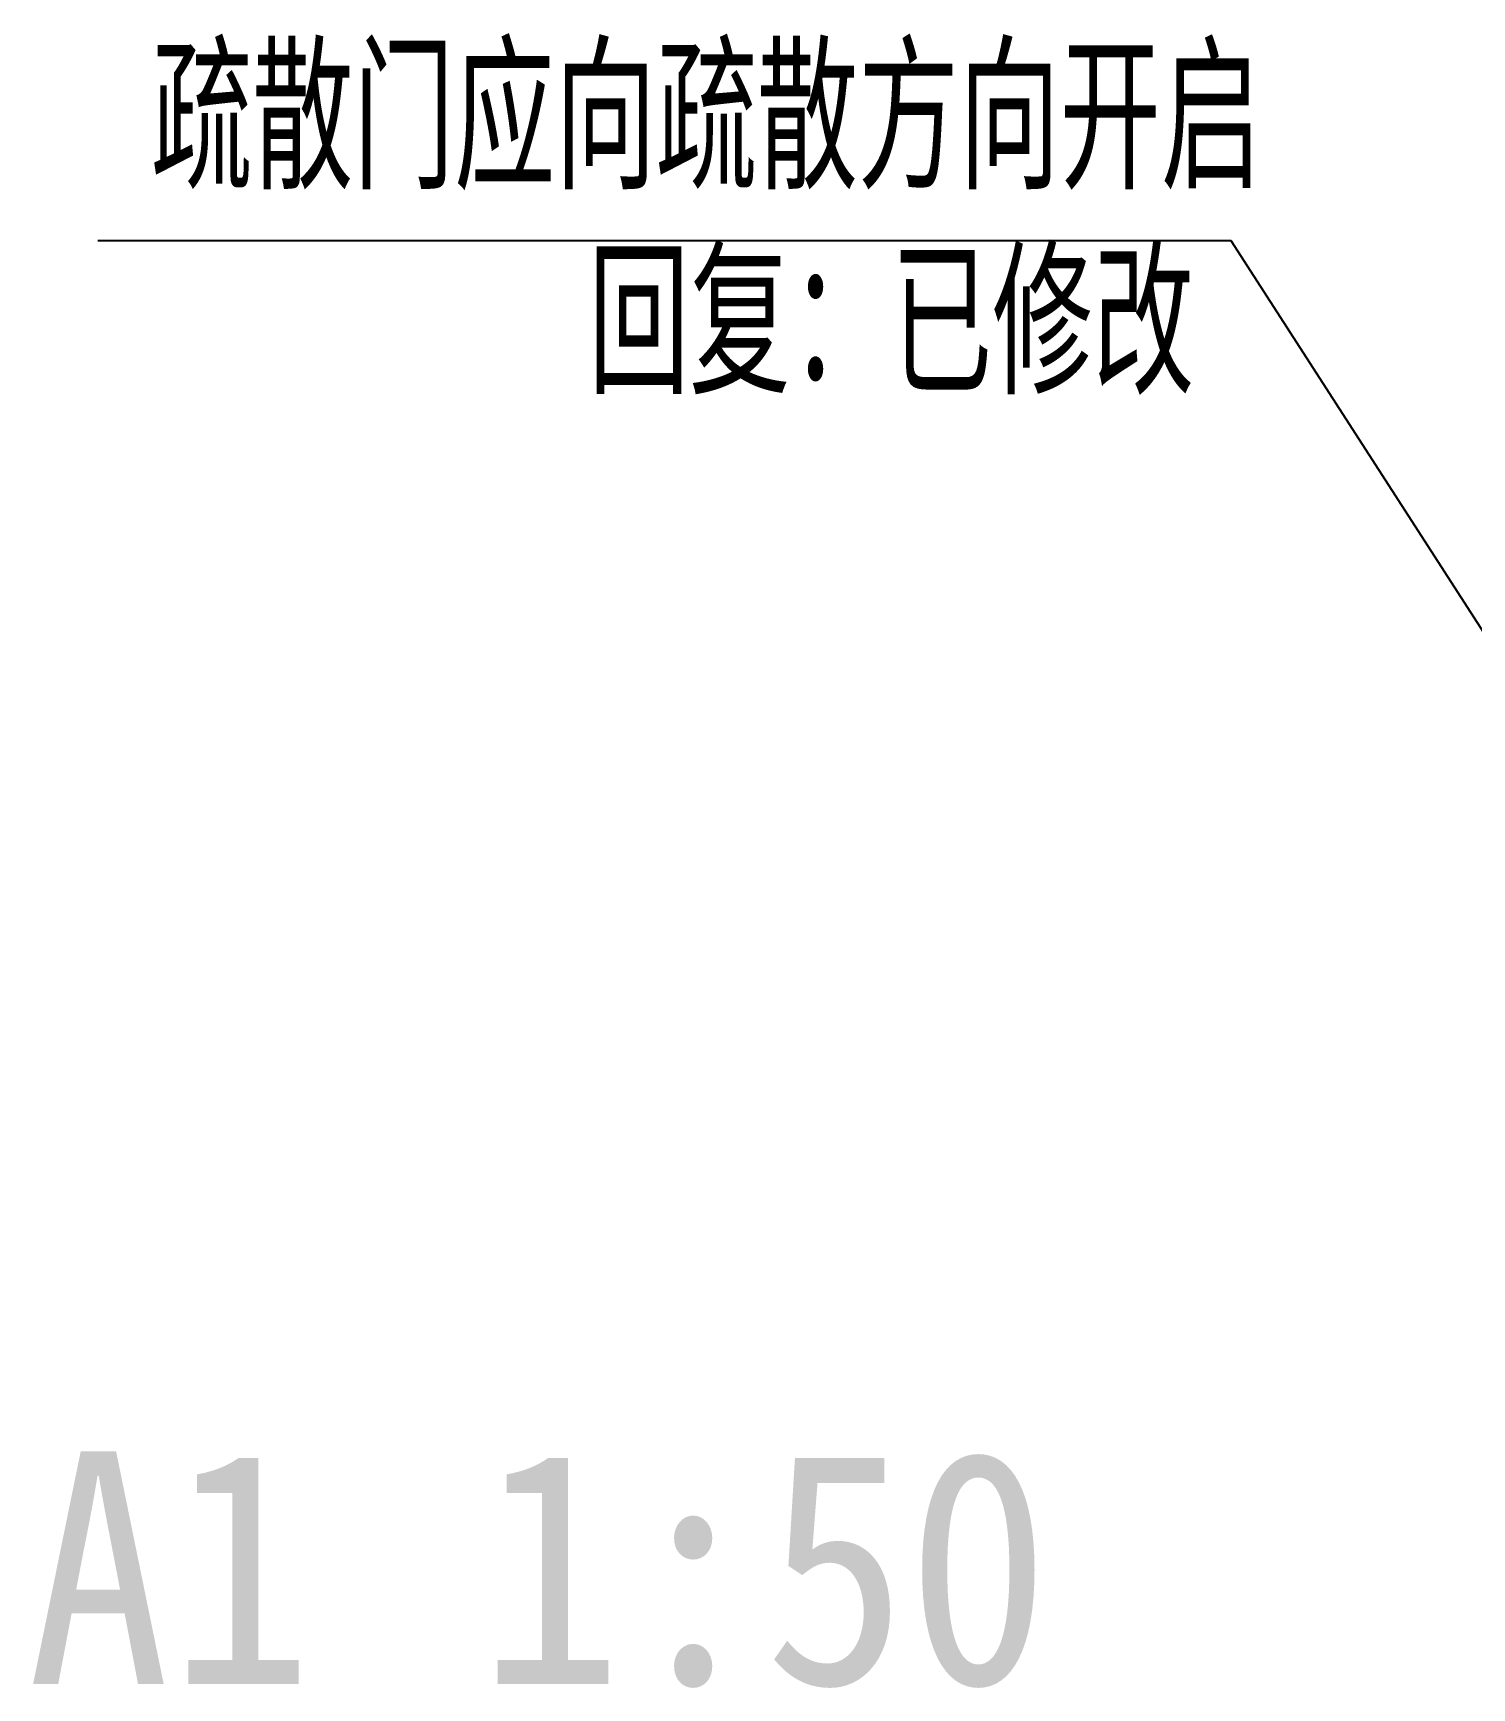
# Model space of a CAD drawing. Extents: x 1738711 to 2346805, y 1189731 to 2516152.
# Drawn here: x 1836875 to 1888843, y 1381155 to 1440936 of the extents above; entities that cross this region are included whole.
import ezdxf

# ---------------------------------------------------------------- set-up
doc = ezdxf.new("R2010")
doc.units = 0
doc.header["$LTSCALE"] = 1000
doc.header["$MEASUREMENT"] = 0
doc.layers.add('HZ', color=7, linetype='Continuous')
doc.layers.add('修改位置', color=6, linetype='Continuous')
doc.styles.add('_TCH_DIM', font='SIMPLEX', dxfattribs={"bigfont": 'GBCBIG'})
doc.styles.add('黑体', font='simhei_0.ttf', dxfattribs={"width": 0.9})

msp = doc.modelspace()

# ---------------------------------------------------------------- linework, layer by layer
at = {"layer": '修改位置', "ltscale": 0.5}
msp.add_lwpolyline([(1839209.6, 1433442), (1880130.8, 1433442), (1909671.9, 1387636.8)], dxfattribs=at)

# ---------------------------------------------------------------- texts
at = {"layer": 'HZ', "color": 40, "style": '黑体', "width": 0.9}
for s, p in [('A1', (1836658.6, 1381292.6)), ('1:50', (1852990.7, 1381292.6))]:
    msp.add_text(s, height=8411.81, dxfattribs=at).set_placement(p)
at = {"layer": '修改位置', "style": '_TCH_DIM'}
msp.add_text('疏散门应向疏散方向开启', height=5063.83, dxfattribs=at).set_placement((1841147.7, 1435296.7))
at = {"layer": '修改位置', "color": 1, "style": '_TCH_DIM'}
msp.add_text('回复：已修改', height=5063.83, dxfattribs=at).set_placement((1856932.6, 1427887.2))

doc.saveas('drawing.dxf')
